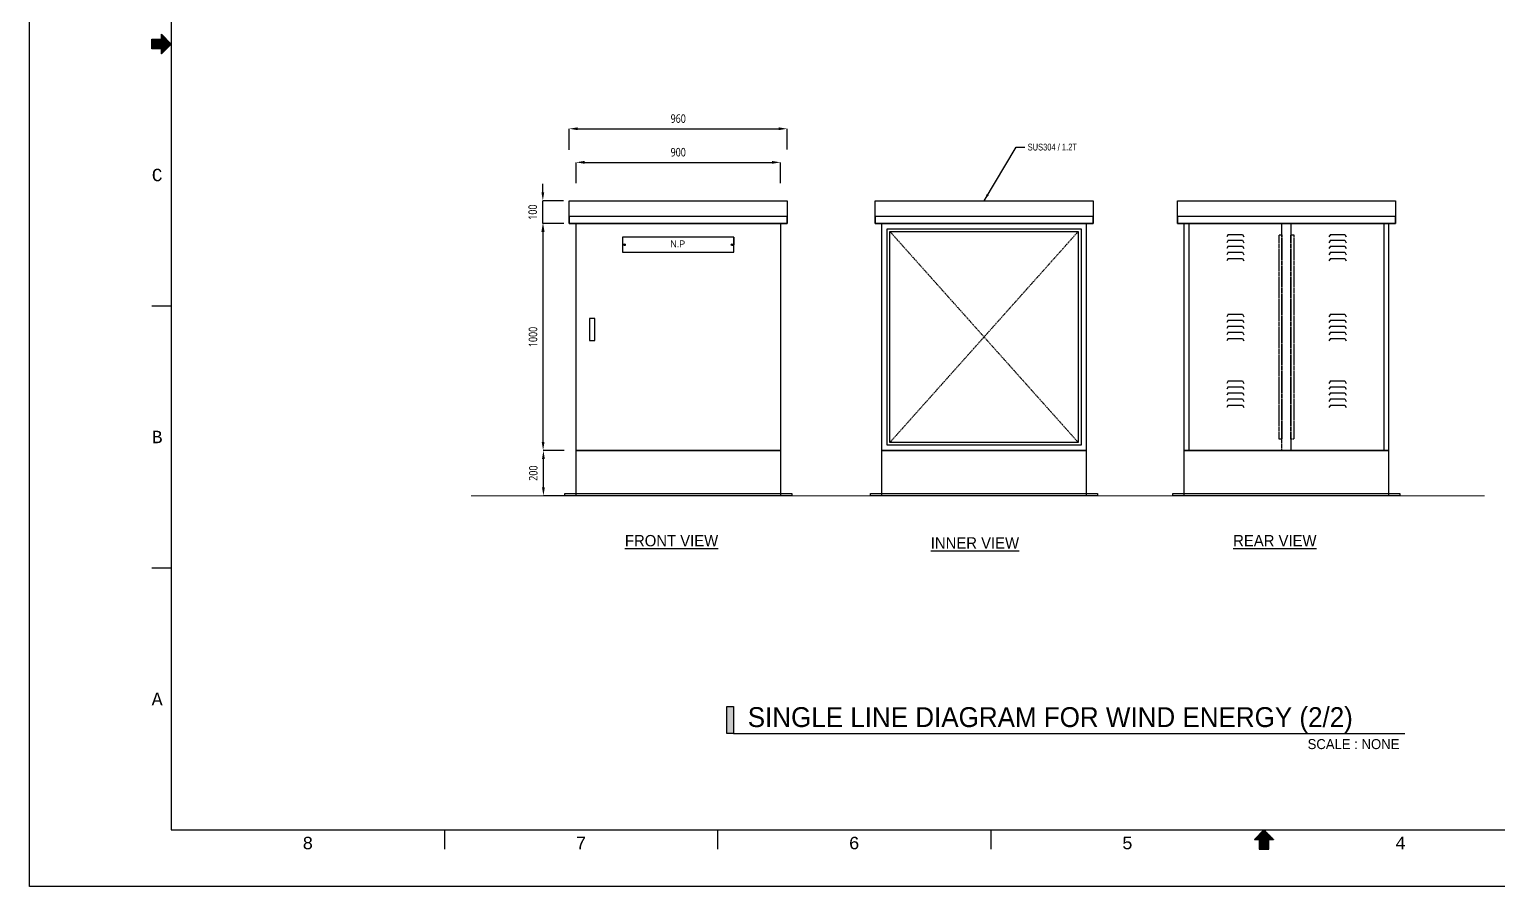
# Model space of a CAD drawing. Header units: feet. Extents: x 1 to 168002, y -59383 to 29717.
# Drawn here: x 1 to 25867, y -59383 to -44275 of the extents above; entities that cross this region are included whole.
import ezdxf
from ezdxf.enums import TextEntityAlignment as Align

# ---------------------------------------------------------------- set-up
doc = ezdxf.new("R2010")
doc.units = ezdxf.units.FT
doc.header["$LTSCALE"] = 50
doc.header["$MEASUREMENT"] = 0
doc.header["$PDMODE"] = 3
doc.header["$PDSIZE"] = 20
doc.linetypes.add('CONTINU', pattern=[0])
doc.linetypes.add('HIDDEN', pattern=[0.375, 0.25, -0.125])
doc.layers.get('0').update_dxf_attribs({"linetype": 'CONTINUOUS'})
doc.layers.get('Defpoints').update_dxf_attribs({"color": 144, "linetype": 'CONTINUOUS'})
doc.layers.add('111$0$E-TEXT3', color=4, linetype='CONTINUOUS')
doc.layers.add('E-Text-1', color=2, linetype='CONTINUOUS')
doc.layers.add('Border', color=7, linetype='CONTINUOUS', lineweight=0)
doc.layers.add('치수선', color=7, linetype='CONTINUOUS', lineweight=20)
doc.styles.add('MGD', font='', dxfattribs={"width": 0.8})
doc.styles.add('ROMANS', font='romans.shx', dxfattribs={"width": 0.9, "bigfont": 'ghs.shx'})
doc.styles.add('TB-1$0$MONOTXT', font='monotxt_.ttf')
doc.styles.add('돋움', font='')
doc.styles.get('MGD').set_extended_font_data('Malgun Gothic')
doc.styles.get('돋움').set_extended_font_data('Dotum')
doc.dimstyles.new('ISO-25$0', dxfattribs={"dimscale": 80, "dimtxt": 2.5, "dimasz": 2.5, "dimexe": 1.25, "dimexo": 0.625, "dimtad": 1, "dimtoh": 1, "dimdec": 0, "dimtxsty": 'ROMANS', "dimcen": 2.5, "dimclrd": 4, "dimclre": 4, "dimclrt": 1, "dimadec": 0, "dimazin": 0, "dimtfac": 1, "dimtdec": 0, "dimtmove": 0, "dimatfit": 3, "dimfxl": 1, "dimarcsym": 0})

# ---------------------------------------------------------------- blocks, each defined once
blk = doc.blocks.new('FORMAT')
at = {"layer": 'Border', "color": 0, "linetype": 'Continuous', "lineweight": 25}
for p, q in [((2500, 28700), (2500, 1000)), ((2328, 14936), (2328, 15021)), ((2328, 15021), (2500, 14850)), ((2328, 15016), (2334, 15016)), ((2328, 15006), (2344, 15006)), ((2156, 14764), (2156, 14936)), ((2156, 14936), (2328, 14936)), ((2156, 14928), (2422, 14928)), ((2156, 14918), (2432, 14918)), ((2156, 14908), (2441, 14908)), ((2156, 14898), (2451, 14898)), ((2156, 14889), (2461, 14889)), ((2156, 14879), (2471, 14879)), ((2156, 14869), (2481, 14869)), ((2156, 14859), (2490, 14859)), ((2156, 14849), (2499, 14849)), ((2156, 14840), (2489, 14840)), ((2156, 14830), (2479, 14830)), ((2156, 14820), (2470, 14820)), ((2156, 14810), (2460, 14810)), ((2156, 14801), (2450, 14801)), ((2156, 14791), (2440, 14791)), ((2156, 14781), (2431, 14781)), ((2156, 14771), (2421, 14771)), ((2328, 14764), (2156, 14764)), ((2328, 14996), (2353, 14996)), ((2328, 14986), (2363, 14986)), ((2328, 14977), (2373, 14977)), ((2328, 14967), (2383, 14967)), ((2328, 14957), (2392, 14957)), ((2328, 14947), (2402, 14947)), ((2328, 14938), (2412, 14938)), ((2500, 14850), (2328, 14679)), ((2328, 14679), (2328, 14764)), ((2328, 14761), (2411, 14761)), ((2328, 14752), (2401, 14752)), ((2328, 14742), (2391, 14742)), ((2328, 14732), (2382, 14732)), ((2328, 14722), (2372, 14722)), ((2328, 14712), (2362, 14712)), ((2328, 14703), (2352, 14703)), ((2328, 14693), (2342, 14693)), ((2328, 14683), (2333, 14683)), ((2156, 10233), (2500, 10233)), ((2156, 5617), (2500, 5617)), ((2500, 1000), (41000, 1000)), ((7312, 1000), (7312, 659)), ((12125, 1000), (12125, 659)), ((16937, 1000), (16937, 659)), ((21750, 1000), (21580, 830)), ((21580, 830), (21665, 830)), ((21584, 835), (21584, 830)), ((21594, 844), (21594, 830)), ((21604, 854), (21604, 830)), ((21614, 864), (21614, 830)), ((21623, 873), (21623, 830)), ((21633, 883), (21633, 830)), ((21643, 893), (21643, 830)), ((21652, 903), (21652, 830)), ((21662, 912), (21662, 830)), ((21665, 830), (21665, 659)), ((21672, 922), (21672, 659)), ((21682, 932), (21682, 659)), ((21691, 942), (21691, 659)), ((21701, 951), (21701, 659)), ((21711, 961), (21711, 659)), ((21720, 971), (21720, 659)), ((21730, 980), (21730, 659)), ((21740, 990), (21740, 659)), ((21920, 830), (21750, 1000)), ((21750, 1000), (21750, 659)), ((21759, 990), (21759, 659)), ((21769, 981), (21769, 659)), ((21779, 971), (21779, 659)), ((21789, 961), (21789, 659)), ((21798, 952), (21798, 659)), ((21808, 942), (21808, 659)), ((21818, 932), (21818, 659)), ((21827, 922), (21827, 659)), ((21835, 659), (21835, 830)), ((21835, 830), (21920, 830)), ((21837, 913), (21837, 830)), ((21847, 903), (21847, 830)), ((21857, 893), (21857, 830)), ((21866, 883), (21866, 830)), ((21876, 874), (21876, 830)), ((21886, 864), (21886, 830)), ((21895, 854), (21895, 830)), ((21905, 845), (21905, 830)), ((21915, 835), (21915, 830)), ((21665, 659), (21835, 659))]:
    blk.add_line(p, q, dxfattribs=at)
blk.add_lwpolyline([(0, 0), (0, 29700), (42000, 29700), (42000, 0)], close=True, dxfattribs=at)
at = {"layer": 'Border', "color": 0, "linetype": 'Continuous', "lineweight": 25, "style": 'TB-1$0$MONOTXT'}
for s, p in [('C', (2156, 12542)), ('B', (2156, 7925)), ('A', (2156, 3308))]:
    blk.add_text(s, height=220, dxfattribs=at).set_placement(p, align=Align.MIDDLE_LEFT)
for s, p in [('8', (4905, 878)), ('7', (9718, 878)), ('6', (14530, 878)), ('5', (19343, 878)), ('4', (24155, 878))]:
    blk.add_text(s, height=219, dxfattribs=at).set_placement(p, align=Align.TOP_CENTER)
blk = doc.blocks.new('TITLE')
at = {"xscale": 0.01, "yscale": 0.01, "zscale": 0.01}
blk.add_blockref('FORMAT', (0, 0), dxfattribs=at)
blk = doc.blocks.new('*D90')
at = {"color": 1, "lineweight": -2, "transparency": 16777216}
for p, q in [((9512, -46396), (9512, -46027)), ((9662, -46027), (13202, -46027)), ((13352, -46391), (13352, -46027))]:
    blk.add_line(p, q, dxfattribs=at)
at = {"color": 1, "transparency": 16777216}
for points in [[(9662, -46002), (9662, -46052), (9512, -46027)], [(13202, -46002), (13202, -46052), (13352, -46027)]]:
    blk.add_solid(points, dxfattribs=at)
at = {"layer": 'Defpoints', "color": 0, "transparency": 16777216}
for p in [(13352, -46027), (9512, -46496), (13352, -46491)]:
    blk.add_point(p, dxfattribs=at)
at = {"color": 7, "transparency": 16777216, "insert": (11432, -45849), "char_height": 150, "attachment_point": 5, "style": 'MGD'}
blk.add_mtext('960', dxfattribs=at)
blk = doc.blocks.new('*D91')
at = {"color": 1, "lineweight": -2, "transparency": 16777216}
for p, q in [((9632, -46988), (9632, -46619)), ((9782, -46619), (13082, -46619)), ((13232, -46984), (13232, -46619))]:
    blk.add_line(p, q, dxfattribs=at)
at = {"color": 1, "transparency": 16777216}
for points in [[(9782, -46594), (9782, -46644), (9632, -46619)], [(13082, -46594), (13082, -46644), (13232, -46619)]]:
    blk.add_solid(points, dxfattribs=at)
at = {"layer": 'Defpoints', "color": 0, "transparency": 16777216}
for p in [(13232, -46619), (9632, -47088), (13232, -47084)]:
    blk.add_point(p, dxfattribs=at)
at = {"color": 7, "transparency": 16777216, "insert": (11432, -46441), "char_height": 150, "attachment_point": 5, "style": 'MGD'}
blk.add_mtext('900', dxfattribs=at)
blk = doc.blocks.new('*D92')
at = {"color": 1, "lineweight": -2, "transparency": 16777216}
for p, q in [((9047, -47146), (9047, -46996)), ((9412, -47296), (9047, -47296)), ((9047, -47696), (9047, -47296)), ((9417, -47696), (9047, -47696)), ((9047, -47846), (9047, -47996))]:
    blk.add_line(p, q, dxfattribs=at)
at = {"color": 1, "transparency": 16777216}
for points in [[(9022, -47146), (9072, -47146), (9047, -47296)], [(9022, -47846), (9072, -47846), (9047, -47696)]]:
    blk.add_solid(points, dxfattribs=at)
at = {"layer": 'Defpoints', "color": 0, "transparency": 16777216}
for p in [(9047, -47296), (9512, -47296), (9517, -47696)]:
    blk.add_point(p, dxfattribs=at)
at = {"color": 7, "transparency": 16777216, "insert": (8869, -47496), "char_height": 150, "attachment_point": 5, "rotation": 90, "style": 'MGD'}
blk.add_mtext('100', dxfattribs=at)
blk = doc.blocks.new('*D93')
at = {"color": 1, "lineweight": -2, "transparency": 16777216}
for p, q in [((9417, -47696), (9052, -47696)), ((9052, -51546), (9052, -47846)), ((9421, -51696), (9052, -51696))]:
    blk.add_line(p, q, dxfattribs=at)
at = {"color": 1, "transparency": 16777216}
for points in [[(9027, -47846), (9077, -47846), (9052, -47696)], [(9027, -51546), (9077, -51546), (9052, -51696)]]:
    blk.add_solid(points, dxfattribs=at)
at = {"layer": 'Defpoints', "color": 0, "transparency": 16777216}
for p in [(9052, -47696), (9517, -47696), (9521, -51696)]:
    blk.add_point(p, dxfattribs=at)
at = {"color": 7, "transparency": 16777216, "insert": (8874, -49696), "char_height": 150, "attachment_point": 5, "rotation": 90, "style": 'MGD'}
blk.add_mtext('1000', dxfattribs=at)
blk = doc.blocks.new('*D94')
at = {"color": 1, "lineweight": -2, "transparency": 16777216}
for p, q in [((9421, -51696), (9057, -51696)), ((9057, -52346), (9057, -51846)), ((9426, -52496), (9057, -52496))]:
    blk.add_line(p, q, dxfattribs=at)
at = {"color": 1, "transparency": 16777216}
for points in [[(9032, -51846), (9082, -51846), (9057, -51696)], [(9032, -52346), (9082, -52346), (9057, -52496)]]:
    blk.add_solid(points, dxfattribs=at)
at = {"layer": 'Defpoints', "color": 0, "transparency": 16777216}
for p in [(9057, -51696), (9521, -51696), (9526, -52496)]:
    blk.add_point(p, dxfattribs=at)
at = {"color": 7, "transparency": 16777216, "insert": (8879, -52096), "char_height": 150, "attachment_point": 5, "rotation": 90, "style": 'MGD'}
blk.add_mtext('200', dxfattribs=at)

msp = doc.modelspace()

# ---------------------------------------------------------------- hatches: boundary and pattern name
at = {"layer": '111$0$E-TEXT3'}
msp.add_hatch(color=7, dxfattribs=at).paths.add_polyline_path([(12290.2, -56207.1), (12407, -56207.1), (12407, -56682.8), (12290.2, -56682.8)])

# ---------------------------------------------------------------- linework, layer by layer
at = {"color": 1}
for p, q in [((16820.1, -47296.1, 0.1), (17383, -46349.7, 0.1)), ((17383, -46349.7, 0.1), (17538.2, -46349.7, 0.1)), ((12407, -56682.8, 0.1), (24231.4, -56682.8, 0.1))]:
    msp.add_line(p, q, dxfattribs=at)
at = {"color": 0}
for p, q in [((9512, -47296.1, 0.1), (13352, -47296.1, 0.1)), ((9512, -47696.1, 0.1), (9512, -47296.1, 0.1)), ((13352, -47296.1, 0.1), (13352, -47696.1, 0.1)), ((14900.1, -47296.1, 0.1), (18740.1, -47296.1, 0.1)), ((14900.1, -47696.1, 0.1), (14900.1, -47296.1, 0.1)), ((18740.1, -47296.1, 0.1), (18740.1, -47696.1, 0.1)), ((20227.1, -47296.1, 0.1), (24067.1, -47296.1, 0.1)), ((20227.1, -47696.1, 0.1), (20227.1, -47296.1, 0.1)), ((24067.1, -47296.1, 0.1), (24067.1, -47696.1, 0.1)), ((13352, -47576.1, 0.1), (9512, -47576.1, 0.1)), ((9512, -47576.1, 0.1), (9512, -47696.1, 0.1)), ((13352, -47696.1, 0.1), (13352, -47576.1, 0.1)), ((18740.1, -47576.1, 0.1), (14900.1, -47576.1, 0.1)), ((14900.1, -47576.1, 0.1), (14900.1, -47696.1, 0.1)), ((18740.1, -47696.1, 0.1), (18740.1, -47576.1, 0.1)), ((24067.1, -47576.1, 0.1), (20227.1, -47576.1, 0.1)), ((20227.1, -47576.1, 0.1), (20227.1, -47696.1, 0.1)), ((24067.1, -47696.1, 0.1), (24067.1, -47576.1, 0.1)), ((13352, -47696.1, 0.1), (9512, -47696.1, 0.1)), ((9512, -47696.1, 0.1), (13352, -47696.1, 0.1)), ((18740.1, -47696.1, 0.1), (14900.1, -47696.1, 0.1)), ((14900.1, -47696.1, 0.1), (18740.1, -47696.1, 0.1)), ((24067.1, -47696.1, 0.1), (20227.1, -47696.1, 0.1)), ((20227.1, -47696.1, 0.1), (24067.1, -47696.1, 0.1)), ((20347.1, -47696.1, 0.1), (20427.1, -47696.1, 0.1)), ((20347.1, -51696.1, 0.1), (20347.1, -47696.1, 0.1)), ((20427.1, -47696.1, 0.1), (20427.1, -51696.1, 0.1)), ((23867.1, -47696.1, 0.1), (23947.1, -47696.1, 0.1)), ((23867.1, -51696.1, 0.1), (23867.1, -47696.1, 0.1)), ((23947.1, -47696.1, 0.1), (23947.1, -51696.1, 0.1)), ((9632, -51696.1, 0.1), (13232, -51696.1, 0.1)), ((9632, -52496.1, 0.1), (9632, -51696.1, 0.1)), ((13232, -51696.1, 0.1), (13232, -52496.1, 0.1)), ((15020.1, -51696.1, 0.1), (18620.1, -51696.1, 0.1)), ((15020.1, -52496.1, 0.1), (15020.1, -51696.1, 0.1)), ((18620.1, -51696.1, 0.1), (18620.1, -52496.1, 0.1)), ((20347.1, -51696.1, 0.1), (23947.1, -51696.1, 0.1)), ((20347.1, -52496.1, 0.1), (20347.1, -51696.1, 0.1)), ((20427.1, -51696.1, 0.1), (20347.1, -51696.1, 0.1)), ((23947.1, -51696.1, 0.1), (23947.1, -52496.1, 0.1)), ((9432, -52456.1, 0.1), (13432, -52456.1, 0.1)), ((9432, -52496.1, 0.1), (9432, -52456.1, 0.1)), ((13432, -52496.1, 0.1), (9432, -52496.1, 0.1)), ((13232, -52496.1, 0.1), (9632, -52496.1, 0.1)), ((13432, -52456.1, 0.1), (13432, -52496.1, 0.1)), ((14820.1, -52456.1, 0.1), (18820.1, -52456.1, 0.1)), ((14820.1, -52496.1, 0.1), (14820.1, -52456.1, 0.1)), ((18820.1, -52496.1, 0.1), (14820.1, -52496.1, 0.1)), ((18620.1, -52496.1, 0.1), (15020.1, -52496.1, 0.1)), ((18820.1, -52456.1, 0.1), (18820.1, -52496.1, 0.1)), ((20147.1, -52456.1, 0.1), (24147.1, -52456.1, 0.1)), ((20147.1, -52496.1, 0.1), (20147.1, -52456.1, 0.1)), ((24147.1, -52496.1, 0.1), (20147.1, -52496.1, 0.1)), ((23947.1, -52496.1, 0.1), (20347.1, -52496.1, 0.1)), ((24147.1, -52456.1, 0.1), (24147.1, -52496.1, 0.1))]:
    msp.add_line(p, q, dxfattribs=at)
for p, q in [((9632, -47696.1, 0.1), (13232, -47696.1, 0.1)), ((9632, -51696.1, 0.1), (9632, -47696.1, 0.1)), ((13232, -47696.1, 0.1), (13232, -51696.1, 0.1)), ((15020.1, -47696.1, 0.1), (18620.1, -47696.1, 0.1)), ((15020.1, -51696.1, 0.1), (15020.1, -47696.1, 0.1)), ((15112.1, -47788.1, 0.1), (18528.1, -47788.1, 0.1)), ((15112.1, -51604.1, 0.1), (15112.1, -47788.1, 0.1)), ((15160.1, -47836.1, 0.1), (18480.1, -47836.1, 0.1)), ((15160.1, -51556.1, 0.1), (15160.1, -47836.1, 0.1)), ((18480.1, -47836.1, 0.1), (18480.1, -51556.1, 0.1)), ((18528.1, -47788.1, 0.1), (18528.1, -51604.1, 0.1)), ((18620.1, -47696.1, 0.1), (18620.1, -51696.1, 0.1)), ((20347.1, -47696.1, 0.1), (23947.1, -47696.1, 0.1)), ((20347.1, -51696.1, 0.1), (20347.1, -47696.1, 0.1)), ((23947.1, -47696.1, 0.1), (23947.1, -51696.1, 0.1)), ((12413.9, -47938.9, 0.1), (10450.2, -47938.9, 0.1)), ((10450.2, -47938.9, 0.1), (10450.2, -48200.7, 0.1)), ((12413.9, -48200.7, 0.1), (12413.9, -47938.9, 0.1)), ((12413.9, -47938.9, 0.1), (12413.9, -48069.8, 0.1)), ((21121.3, -47888.1, 0.1), (21096.2, -47931.7, 0.1)), ((21121.3, -47992.1, 0.1), (21096.2, -48035.7, 0.1)), ((21121.3, -48096.1, 0.1), (21096.2, -48139.7, 0.1)), ((21121.3, -47888.1, 0.1), (21372.8, -47888.1, 0.1)), ((21121.3, -47992.1, 0.1), (21372.8, -47992.1, 0.1)), ((21121.3, -48096.1, 0.1), (21372.8, -48096.1, 0.1)), ((21372.8, -47888.1, 0.1), (21398, -47931.7, 0.1)), ((21372.8, -47992.1, 0.1), (21398, -48035.7, 0.1)), ((21372.8, -48096.1, 0.1), (21398, -48139.7, 0.1)), ((22921.3, -47888.1, 0.1), (22896.2, -47931.7, 0.1)), ((22921.3, -47992.1, 0.1), (22896.2, -48035.7, 0.1)), ((22921.3, -48096.1, 0.1), (22896.2, -48139.7, 0.1)), ((22921.3, -47888.1, 0.1), (23172.8, -47888.1, 0.1)), ((22921.3, -47992.1, 0.1), (23172.8, -47992.1, 0.1)), ((22921.3, -48096.1, 0.1), (23172.8, -48096.1, 0.1)), ((23172.8, -47888.1, 0.1), (23198, -47931.7, 0.1)), ((23172.8, -47992.1, 0.1), (23198, -48035.7, 0.1)), ((23172.8, -48096.1, 0.1), (23198, -48139.7, 0.1)), ((10450.2, -48200.7, 0.1), (12413.9, -48200.7, 0.1)), ((21121.3, -48204.6, 0.1), (21096.2, -48248.1, 0.1)), ((21121.3, -48313, 0.1), (21096.2, -48356.6, 0.1)), ((21121.3, -48204.6, 0.1), (21372.8, -48204.6, 0.1)), ((21121.3, -48313, 0.1), (21372.8, -48313, 0.1)), ((21372.8, -48204.6, 0.1), (21398, -48248.1, 0.1)), ((21372.8, -48313, 0.1), (21398, -48356.6, 0.1)), ((22921.3, -48204.6, 0.1), (22896.2, -48248.1, 0.1)), ((22921.3, -48313, 0.1), (22896.2, -48356.6, 0.1)), ((22921.3, -48204.6, 0.1), (23172.8, -48204.6, 0.1)), ((22921.3, -48313, 0.1), (23172.8, -48313, 0.1)), ((23172.8, -48204.6, 0.1), (23198, -48248.1, 0.1)), ((23172.8, -48313, 0.1), (23198, -48356.6, 0.1)), ((9872, -49373.6, 0.1), (9872, -49757.6, 0.1)), ((9964, -49373.6, 0.1), (9872, -49373.6, 0.1)), ((9964, -49757.6, 0.1), (9964, -49373.6, 0.1)), ((21121.3, -49296.1, 0.1), (21096.2, -49339.7, 0.1)), ((21121.3, -49400.1, 0.1), (21096.2, -49443.7, 0.1)), ((21121.3, -49296.1, 0.1), (21372.8, -49296.1, 0.1)), ((21121.3, -49400.1, 0.1), (21372.8, -49400.1, 0.1)), ((21372.8, -49296.1, 0.1), (21398, -49339.7, 0.1)), ((21372.8, -49400.1, 0.1), (21398, -49443.7, 0.1)), ((22921.3, -49296.1, 0.1), (22896.2, -49339.7, 0.1)), ((22921.3, -49400.1, 0.1), (22896.2, -49443.7, 0.1)), ((22921.3, -49296.1, 0.1), (23172.8, -49296.1, 0.1)), ((22921.3, -49400.1, 0.1), (23172.8, -49400.1, 0.1)), ((23172.8, -49296.1, 0.1), (23198, -49339.7, 0.1)), ((23172.8, -49400.1, 0.1), (23198, -49443.7, 0.1)), ((21121.3, -49504.1, 0.1), (21096.2, -49547.7, 0.1)), ((21121.3, -49612.6, 0.1), (21096.2, -49656.1, 0.1)), ((21121.3, -49504.1, 0.1), (21372.8, -49504.1, 0.1)), ((21121.3, -49612.6, 0.1), (21372.8, -49612.6, 0.1)), ((21372.8, -49504.1, 0.1), (21398, -49547.7, 0.1)), ((21372.8, -49612.6, 0.1), (21398, -49656.1, 0.1)), ((22921.3, -49504.1, 0.1), (22896.2, -49547.7, 0.1)), ((22921.3, -49612.6, 0.1), (22896.2, -49656.1, 0.1)), ((22921.3, -49504.1, 0.1), (23172.8, -49504.1, 0.1)), ((22921.3, -49612.6, 0.1), (23172.8, -49612.6, 0.1)), ((23172.8, -49504.1, 0.1), (23198, -49547.7, 0.1)), ((23172.8, -49612.6, 0.1), (23198, -49656.1, 0.1)), ((9872, -49757.6, 0.1), (9964, -49757.6, 0.1)), ((21121.3, -49721, 0.1), (21096.2, -49764.6, 0.1)), ((21121.3, -49721, 0.1), (21372.8, -49721, 0.1)), ((21372.8, -49721, 0.1), (21398, -49764.6, 0.1)), ((22921.3, -49721, 0.1), (22896.2, -49764.6, 0.1)), ((22921.3, -49721, 0.1), (23172.8, -49721, 0.1)), ((23172.8, -49721, 0.1), (23198, -49764.6, 0.1)), ((21121.3, -50471.2, 0.1), (21096.2, -50514.8, 0.1)), ((21121.3, -50575.2, 0.1), (21096.2, -50618.8, 0.1)), ((21121.3, -50679.2, 0.1), (21096.2, -50722.8, 0.1)), ((21121.3, -50471.2, 0.1), (21372.8, -50471.2, 0.1)), ((21121.3, -50575.2, 0.1), (21372.8, -50575.2, 0.1)), ((21121.3, -50679.2, 0.1), (21372.8, -50679.2, 0.1)), ((21372.8, -50471.2, 0.1), (21398, -50514.8, 0.1)), ((21372.8, -50575.2, 0.1), (21398, -50618.8, 0.1)), ((21372.8, -50679.2, 0.1), (21398, -50722.8, 0.1)), ((22921.3, -50471.2, 0.1), (22896.2, -50514.8, 0.1)), ((22921.3, -50575.2, 0.1), (22896.2, -50618.8, 0.1)), ((22921.3, -50679.2, 0.1), (22896.2, -50722.8, 0.1)), ((22921.3, -50471.2, 0.1), (23172.8, -50471.2, 0.1)), ((22921.3, -50575.2, 0.1), (23172.8, -50575.2, 0.1)), ((22921.3, -50679.2, 0.1), (23172.8, -50679.2, 0.1)), ((23172.8, -50471.2, 0.1), (23198, -50514.8, 0.1)), ((23172.8, -50575.2, 0.1), (23198, -50618.8, 0.1)), ((23172.8, -50679.2, 0.1), (23198, -50722.8, 0.1)), ((21121.3, -50787.7, 0.1), (21096.2, -50831.2, 0.1)), ((21121.3, -50896.1, 0.1), (21096.2, -50939.7, 0.1)), ((21121.3, -50787.7, 0.1), (21372.8, -50787.7, 0.1)), ((21121.3, -50896.1, 0.1), (21372.8, -50896.1, 0.1)), ((21372.8, -50787.7, 0.1), (21398, -50831.2, 0.1)), ((21372.8, -50896.1, 0.1), (21398, -50939.7, 0.1)), ((22921.3, -50787.7, 0.1), (22896.2, -50831.2, 0.1)), ((22921.3, -50896.1, 0.1), (22896.2, -50939.7, 0.1)), ((22921.3, -50787.7, 0.1), (23172.8, -50787.7, 0.1)), ((22921.3, -50896.1, 0.1), (23172.8, -50896.1, 0.1)), ((23172.8, -50787.7, 0.1), (23198, -50831.2, 0.1)), ((23172.8, -50896.1, 0.1), (23198, -50939.7, 0.1)), ((13232, -51696.1, 0.1), (9632, -51696.1, 0.1)), ((18620.1, -51696.1, 0.1), (15020.1, -51696.1, 0.1)), ((18528.1, -51604.1, 0.1), (15112.1, -51604.1, 0.1)), ((18480.1, -51556.1, 0.1), (15160.1, -51556.1, 0.1)), ((23947.1, -51696.1, 0.1), (20347.1, -51696.1, 0.1))]:
    msp.add_line(p, q)
at = {"color": 0, "linetype": 'HIDDEN'}
for p, q in [((15160.1, -47836.1, 0.1), (18480.1, -51556.1, 0.1)), ((15160.1, -51556.1, 0.1), (18480.1, -47836.1, 0.1)), ((22067.1, -47696.1, 0.1), (22227.1, -47696.1, 0.1)), ((22067.1, -51696.1, 0.1), (22067.1, -47696.1, 0.1)), ((22227.1, -47696.1, 0.1), (22227.1, -51696.1, 0.1)), ((22019.1, -47896.1, 0.1), (22067.1, -47896.1, 0.1)), ((22019.1, -51496.1, 0.1), (22019.1, -47896.1, 0.1)), ((22067.1, -47896.1, 0.1), (22067.1, -51496.1, 0.1)), ((22227.1, -47896.1, 0.1), (22275.1, -47896.1, 0.1)), ((22227.1, -51496.1, 0.1), (22227.1, -47896.1, 0.1)), ((22275.1, -47896.1, 0.1), (22275.1, -51496.1, 0.1)), ((22067.1, -51496.1, 0.1), (22019.1, -51496.1, 0.1)), ((22227.1, -51696.1, 0.1), (22067.1, -51696.1, 0.1)), ((22275.1, -51496.1, 0.1), (22227.1, -51496.1, 0.1))]:
    msp.add_line(p, q, dxfattribs=at)
for centre in [(10482.9, -48069.8, 0.1), (12381.1, -48069.8, 0.1)]:
    msp.add_circle(centre, 16.4)
at = {"color": 1}
msp.add_solid([(16904, -47196.8, 0.1), (16867.3, -47175, 0.1), (16820.1, -47296.1, 0.1)], dxfattribs=at)
at = {"layer": '111$0$E-TEXT3', "color": 7, "elevation": 0.1}
msp.add_lwpolyline([(12290.2, -56207.1), (12407, -56207.1), (12407, -56682.8), (12290.2, -56682.8)], close=True, dxfattribs=at)
at = {"layer": '치수선', "lineweight": 9, "ltscale": 10}
msp.add_line((7784.6, -52496.1, 0.1), (25636.2, -52496.1, 0.1), dxfattribs=at)

# ---------------------------------------------------------------- block references
at = {"color": 7, "linetype": 'CONTINU', "ltscale": 100, "xscale": 100, "yscale": 100, "zscale": 100}
msp.add_blockref('TITLE', (1.4, -59383.3, 0.1), dxfattribs=at)

# ---------------------------------------------------------------- texts
at = {"color": 0, "style": '돋움'}
msp.add_text('N.P', height=120, dxfattribs=at).set_placement((11292.6, -48114.7, 0.1))
at = {"color": 3, "style": '돋움'}
msp.add_text('SINGLE LINE DIAGRAM FOR WIND ENERGY (2/2)', height=350, dxfattribs=at).set_placement((12657, -56395.7, 0.1), align=Align.MIDDLE_LEFT)
at = {"color": 7, "style": '돋움'}
msp.add_text('SCALE : NONE', height=176.54, dxfattribs=at).set_placement((24136.9, -56783, 0.1), align=Align.TOP_RIGHT)
at = {"layer": 'E-Text-1', "style": '돋움', "width": 0.8}
msp.add_text('SUS304 / 1.2T ', height=120, dxfattribs=at).set_placement((17587.4, -46349.7, 0.1), align=Align.MIDDLE_LEFT)
at = {"layer": 'E-Text-1', "style": '돋움'}
for s, p in [('%%UFRONT VIEW', (10493.4, -53385.9, 0.1)), ('%%UINNER VIEW', (15881.4, -53425.9, 0.1)), ('%%UREAR VIEW', (21208.4, -53385.9, 0.1))]:
    msp.add_text(s, height=200, dxfattribs=at).set_placement(p)

# ---------------------------------------------------------------- dimensions: what is measured, and where the dimension line sits
at = {"color": 1}
for base, p1, p2, angle, text, picture, middle in [((13352, -46026.6, 0.1), (9512, -46496.1, 0.1), (13352, -46491.4, 0.1), 180, '960', '*D90', (11432, -45849.1, 0.1)), ((13232, -46618.9, 0.1), (9632, -47088.3, 0.1), (13232, -47083.7, 0.1), 180, '900', '*D91', (11432, -46441.4, 0.1)), ((9047.2, -47296.1, 0.1), (9516.7, -47696.1, 0.1), (9512, -47296.1, 0.1), 270, '100', '*D92', (8869.3, -47496.1, 0.1)), ((9051.9, -47696.1, 0.1), (9521.4, -51696.1, 0.1), (9516.7, -47696.1, 0.1), 270, '1000', '*D93', (8874, -49696.1, 0.1)), ((9056.6, -51696.1, 0.1), (9526.1, -52496.1, 0.1), (9521.4, -51696.1, 0.1), 270, '200', '*D94', (8879.1, -52096.1, 0.1))]:
    dim = msp.add_linear_dim(base=base, p1=p1, p2=p2, angle=angle, text=text, dimstyle='ISO-25$0', override={"dimscale": 100, "dimtxt": 1.5, "dimasz": 1.5, "dimexe": 0, "dimexo": 1, "dimgap": 1, "dimtoh": 0, "dimlfac": 0.2, "dimdsep": 46, "dimlunit": 6, "dimtxsty": 'MGD', "dimsah": 1, "dimclrd": 1, "dimclre": 1, "dimclrt": 7, "dimtdec": 2, "dimtix": 1, "dimtmove": 2, "dimtfillclr": 1}, dxfattribs=at)
    dim.commit()
    dim.dimension.update_dxf_attribs({"geometry": picture, "text_midpoint": middle})

doc.saveas('drawing.dxf')
